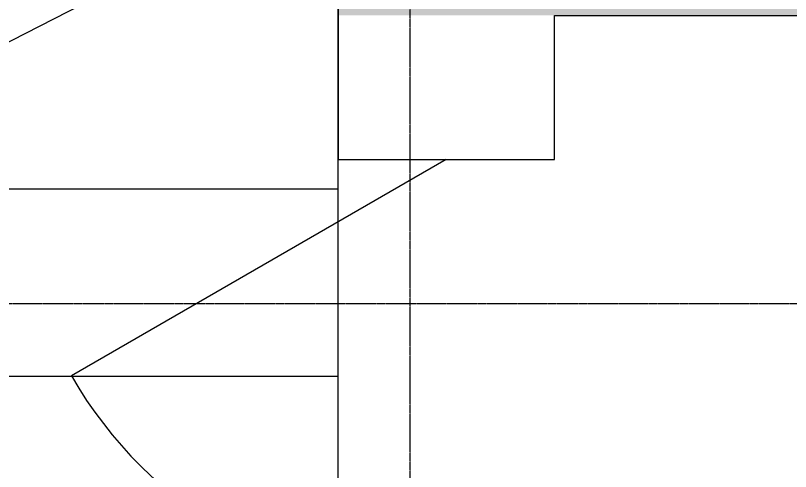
# Model space of a CAD drawing. Header units: millimetres. Extents: x -28014 to 297841, y -81741 to 47579.
# Drawn here: x 235992 to 237066, y -23592 to -22959 of the extents above; entities that cross this region are included whole.
import ezdxf

# ---------------------------------------------------------------- set-up
doc = ezdxf.new("R2010")
doc.units = ezdxf.units.MM
doc.header["$MEASUREMENT"] = 0
doc.linetypes.add('DOTE', pattern=[2.42, 2, -0.2, 0.02, -0.2])
for name, color, linetype in [('A-楼面-楼梯', 2, 'Continuous'), ('A-轴网-轴网', 1, 'DOTE'), ('AR9-剪力墙（柱）填充', 250, 'Continuous'), ('AR9-墙线', 160, 'Continuous'), ('FF-门', 20, 'Continuous')]:
    doc.layers.add(name, color=color, linetype=linetype)

# ---------------------------------------------------------------- blocks, each defined once
blk = doc.blocks.new('$DorLib2D$00000228')
at = {"color": 0}
blk.add_line((0.5, 0), (0, 0.866), dxfattribs=at)
blk.add_arc((0.5, 0), 1, 120, 180, dxfattribs=at)
blk = doc.blocks.new('zz7')
at = {"layer": 'AR9-剪力墙（柱）填充'}
blk.add_hatch(color=256, dxfattribs=at).paths.add_polyline_path([(8800, 2550), (8800, 300), (10100, 300), (10100, -200), (10600, -200), (10600, 0), (10300, 0), (10300, 500), (9100, 500), (9100, 2550)])
blk = doc.blocks.new('dfgfthy')
at = {"layer": 'A-轴网-轴网'}
for p, q in [((20441.9, 7751.7), (20441.9, 20677)), ((30632.5, 11780.6), (6009.1, 11780.6))]:
    blk.add_line(p, q, dxfattribs=at)

msp = doc.modelspace()

# ---------------------------------------------------------------- linework, layer by layer
at = {"layer": 'A-楼面-楼梯'}
for p, q in [((236439.033, -22761.534), (235901.205, -23037.548)), ((236439.033, -24239.454), (236439.033, -22761.534)), ((235585.721, -23199.454), (236439.033, -23199.454)), ((235299.033, -23459.454), (236439.033, -23459.454))]:
    msp.add_line(p, q, dxfattribs=at)
at = {"layer": 'AR9-墙线'}
for p, q in [((236439.033, -22759.028), (236439.033, -23159.028)), ((236739.033, -22959.028), (237739.033, -22959.028)), ((236739.033, -23159.028), (236739.033, -22959.028)), ((236439.033, -23159.028), (236739.033, -23159.028))]:
    msp.add_line(p, q, dxfattribs=at)

# ---------------------------------------------------------------- block references
for name, p in [('dfgfthy', (216097.097, -35139.657)), ('zz7', (227639.033, -23259.028))]:
    msp.add_blockref(name, p)
at = {"layer": 'FF-门', "xscale": -600, "yscale": -600, "zscale": -600, "rotation": 270.0000000001508}
msp.add_blockref('$DorLib2D$00000228', (236589.033, -23459.028), dxfattribs=at)

doc.saveas('drawing.dxf')
